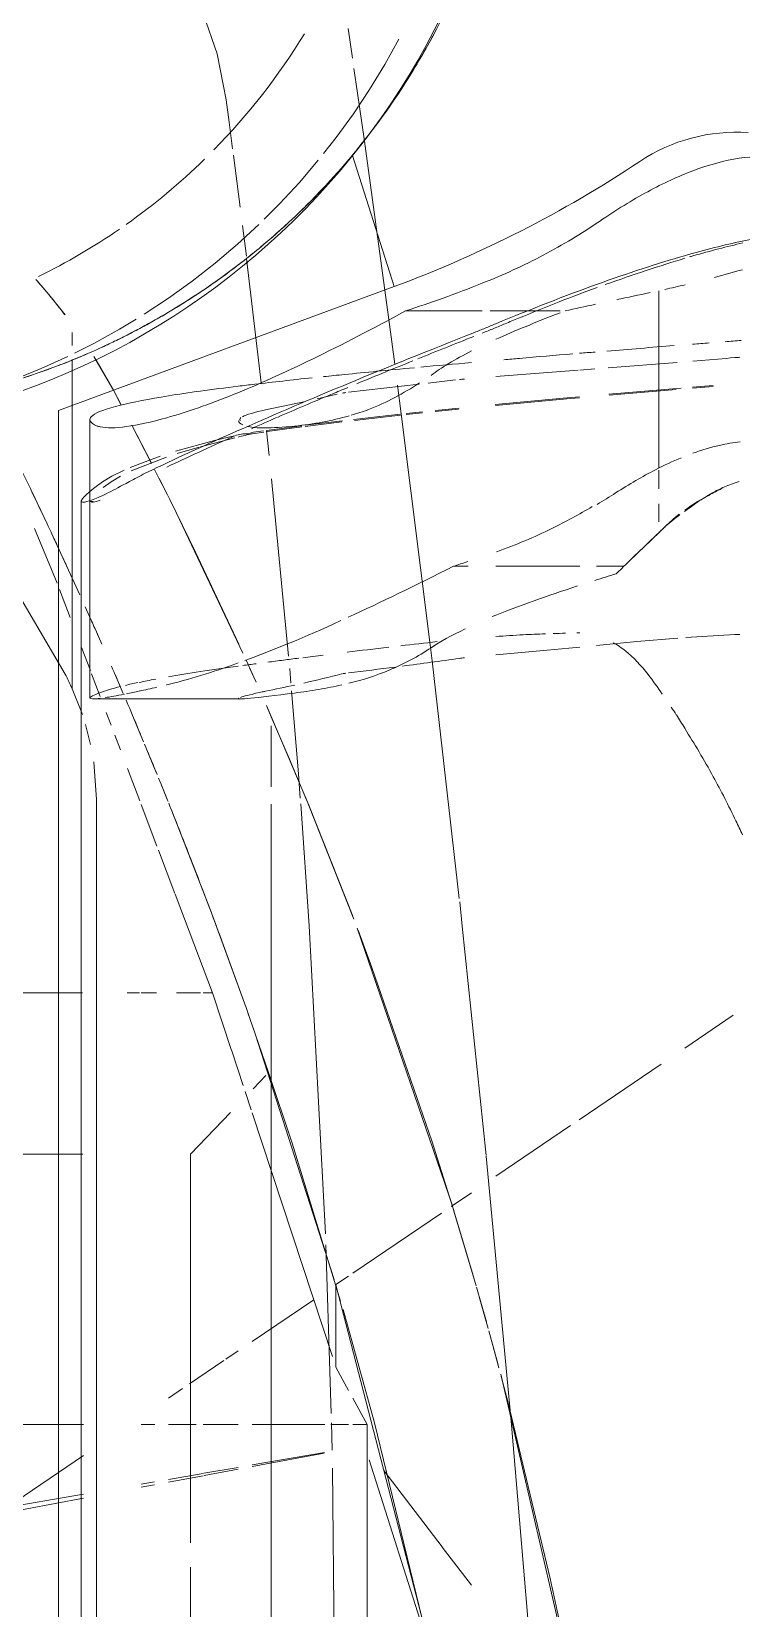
# Model space of a CAD drawing. Header units: inches. Extents: x -1221 to 179, y -822 to 880.
# Drawn here: x 85.03 to 87.61, y 427.87 to 433.59 of the extents above; entities that cross this region are included whole.
import ezdxf

# ---------------------------------------------------------------- set-up
doc = ezdxf.new("R2010")
doc.units = ezdxf.units.IN
doc.header["$MEASUREMENT"] = 0
doc.layers.add('X1$0$I-FURN', color=30, linetype='Continuous', lineweight=9)

# ---------------------------------------------------------------- blocks, each defined once
blk = doc.blocks.new('X1$0$Allsteel Seating Acuity Work-Conference Chair1 - Fully Adj_ Arms_ Mesh Back-V37-FIRST FLOOR POWER _ SIGNAL')
at = {"layer": 'X1$0$I-FURN', "lineweight": 13}
for p, q in [((-8.6135, 6.6668), (-8.6122, 6.651)), ((-8.6122, 6.651), (-8.6109, 6.6352)), ((-7.5977, 6.4893), (-7.6082, 6.6668)), ((-6.226, 6.6616), (-6.107, 6.486)), ((-6.107, 6.486), (-6.226, 6.6616)), ((-8.6109, 6.6352), (-8.601, 6.5146)), ((-8.506, 6.5131), (-8.512, 6.5891)), ((-8.5091, 6.589), (-8.503, 6.5133)), ((-8.4991, 6.4282), (-8.5027, 6.4729)), ((-8.5963, 6.4577), (-8.5763, 6.2076)), ((-8.4805, 6.2105), (-8.4991, 6.4282)), ((-8.4982, 6.4546), (-8.4774, 6.2109)), ((-7.5824, 6.312), (-7.5955, 6.4599)), ((-8.8562, 6.3911), (-8.2117, 6.3911)), ((-8.2045, 6.3911), (-8.1367, 6.3911)), ((-8.0833, 6.3911), (-8.0177, 6.3911)), ((-6.0482, 6.3993), (-5.8471, 6.1026)), ((-5.8471, 6.1026), (-6.0482, 6.3993)), ((-7.5681, 6.1655), (-7.5824, 6.312)), ((-7.8562, 6.1654), (-7.8562, 6.2648)), ((-8.5725, 6.1591), (-8.5682, 6.1045)), ((-8.5677, 6.0989), (-8.5446, 5.8003)), ((-8.4658, 6.0443), (-8.4711, 6.1029)), ((-7.8562, 5.8003), (-7.8562, 6.1045)), ((-5.8259, 6.0713), (-5.6422, 5.8003)), ((-5.6422, 5.8003), (-5.8259, 6.0713)), ((-8.7834, 5.9204), (-8.7834, 6.0333)), ((-8.4429, 5.7977), (-8.4658, 6.0443)), ((-4.9231, 5.8174), (-3.8596, 6.0641)), ((-4.1813, 5.9971), (-4.8193, 5.8447)), ((-8.7834, 5.7791), (-8.7834, 5.9204)), ((-4.8193, 5.8447), (-4.9147, 5.8197)), ((-5.0803, 5.7747), (-4.9572, 5.8083)), ((-4.9461, 5.8113), (-5.0589, 5.7806)), ((-8.7834, 5.4725), (-8.7834, 5.7506)), ((-5.2437, 5.7286), (-5.5155, 5.6479)), ((-5.2391, 5.7299), (-5.1133, 5.7656)), ((-5.0893, 5.7722), (-5.2045, 5.7398)), ((-7.8562, 5.6458), (-7.8562, 5.6994)), ((-5.5818, 5.7113), (-5.532, 5.6379)), ((-5.532, 5.6379), (-5.5818, 5.7113)), ((-4.1571, 5.7113), (-4.2958, 5.6055)), ((-8.5326, 5.6535), (-8.5208, 5.5542)), ((-8.4214, 5.5796), (-8.4302, 5.6663)), ((-8.4265, 5.6646), (-8.4178, 5.5798)), ((-6.5424, 5.2969), (-5.5338, 5.6423)), ((-5.518, 5.6471), (-5.5936, 5.6238)), ((-5.5083, 5.6029), (-5.2901, 5.2809)), ((-5.2901, 5.2809), (-5.5083, 5.6029)), ((-4.2962, 5.6051), (-4.5734, 5.3935)), ((-8.5171, 5.5222), (-8.4878, 5.2655)), ((-8.4104, 5.474), (-8.4167, 5.5339)), ((-8.4131, 5.5341), (-8.4067, 5.4749)), ((-5.247, 5.2195), (-4.0171, 5.5373)), ((-4.0357, 5.5331), (-4.7472, 5.3591)), ((-3.9545, 5.5491), (-4.6123, 5.3407)), ((-8.3891, 5.2833), (-8.4081, 5.4531)), ((-8.4044, 5.4535), (-8.3856, 5.2875)), ((-9.3469, 5.2796), (-8.8719, 5.4314)), ((-8.8719, 5.4314), (-8.421, 4.2125)), ((-6.4, 5.35), (-6.5346, 5.2998)), ((-4.7472, 5.3591), (-5.1575, 5.2456)), ((-4.7405, 5.3332), (-4.8364, 5.2809)), ((-4.7405, 5.2809), (-4.7405, 5.3332)), ((4.7405, 5.3332), (-4.7405, 5.3332)), ((-6.5753, 5.2844), (-6.9938, 5.1186)), ((-8.4804, 5.224), (-8.4641, 5.152)), ((-8.3678, 5.108), (-8.3844, 5.2431)), ((-8.3801, 5.2407), (-8.3635, 5.1082)), ((-6.1591, 4.9266), (-5.2673, 5.2135)), ((-5.188, 5.2367), (-5.7616, 5.0605)), ((-5.2796, 5.2655), (-5.2484, 5.2195)), ((-5.2484, 5.2195), (-5.2796, 5.2655)), ((-5.247, 5.2195), (-4.9491, 5.2195)), ((-4.8646, 5.2655), (-4.9491, 5.2195)), ((-4.7405, 5.2013), (-4.7405, 5.2655)), ((-4.988, 5.2067), (-5.8716, 4.9154)), ((-4.7405, 4.9154), (-4.7405, 5.1798)), ((-4.6388, 5.1775), (-4.5936, 4.9154)), ((-4.6367, 5.1774), (-4.5877, 4.9154)), ((-8.3493, 4.9678), (-8.3663, 5.0956)), ((-8.3619, 5.0954), (-8.3449, 4.9702)), ((-7.0021, 5.1152), (-7.1478, 5.0543)), ((-5.1937, 5.1389), (-5.0423, 4.9154)), ((-5.0423, 4.9154), (-5.1937, 5.1389)), ((-7.1478, 5.0543), (-7.309, 4.985)), ((-5.7616, 5.0605), (-6.0179, 4.9753)), ((-7.309, 4.985), (-7.3443, 4.9696)), ((-7.0554, 4.985), (-7.277, 4.985)), ((6.9923, 4.985), (-6.9923, 4.985)), ((-8.3412, 4.9103), (-8.3477, 4.9562)), ((-8.3432, 4.9582), (-8.3371, 4.9154)), ((-7.4871, 4.9062), (-7.435, 4.9295)), ((-6.2355, 4.8999), (-6.1691, 4.9232)), ((-6.0179, 4.9753), (-6.1904, 4.9157)), ((-6.0071, 4.965), (-5.959, 4.9189)), ((-8.3371, 4.8822), (-8.3371, 4.9154)), ((-8.0715, 4.6298), (-7.5412, 4.8817)), ((-7.4645, 4.9163), (-7.5152, 4.8935)), ((-7.3749, 4.3376), (-7.3749, 4.8751)), ((-6.2836, 4.8828), (-6.4959, 4.8057)), ((-6.1998, 4.9124), (-6.2574, 4.8921)), ((-5.9711, 4.8826), (-6.0969, 4.8412)), ((-5.8831, 4.9116), (-5.9495, 4.8897)), ((-8.3122, 4.7786), (-8.326, 4.8349)), ((-8.3223, 4.8525), (-8.2902, 4.7282)), ((-6.0981, 4.8407), (-6.3078, 4.7717)), ((-5.8731, 4.8366), (-5.7215, 4.6913)), ((-5.0077, 4.8645), (-4.9776, 4.82)), ((-4.9776, 4.82), (-5.0077, 4.8645)), ((-4.9725, 4.8125), (-4.8885, 4.6886)), ((-4.8885, 4.6886), (-4.9725, 4.8125)), ((-4.7405, 4.7379), (-4.7405, 4.8645)), ((-4.5848, 4.8645), (-4.5634, 4.7405)), ((-4.5782, 4.8645), (-4.5553, 4.7418)), ((-8.2734, 4.6377), (-8.3122, 4.7786)), ((-6.3078, 4.7717), (-6.6661, 4.6359)), ((-6.3078, 4.7379), (-6.3078, 4.7717)), ((-8.289, 4.7238), (-8.265, 4.643)), ((-6.3078, 4.6414), (-6.3078, 4.7277)), ((-4.7405, 4.6117), (-4.7405, 4.7122)), ((-4.563, 4.7379), (-4.5412, 4.6117)), ((-4.5545, 4.7379), (-4.5309, 4.6117)), ((-4.3106, 4.6913), (-5.7215, 4.6913)), ((-4.8713, 4.6633), (-4.8364, 4.6117)), ((-4.8364, 4.6117), (-4.8713, 4.6633)), ((4.2231, 4.6913), (-4.2231, 4.6913)), ((-8.215, 4.4728), (-8.2555, 4.5813)), ((-8.2524, 4.6043), (-8.2026, 4.4767)), ((-8.2094, 4.5605), (-8.1546, 4.5882)), ((-8.1152, 4.608), (-8.1745, 4.5781)), ((-8.154, 4.5885), (-8.091, 4.6201)), ((-7.4255, 4.605), (-7.4257, 4.6058)), ((-7.4253, 4.6043), (-7.4255, 4.605)), ((-7.0616, 4.5864), (-7.0069, 4.6085)), ((-6.6679, 4.6352), (-6.826, 4.5753)), ((-8.3689, 4.4784), (-8.2302, 4.5499)), ((-8.2297, 4.5501), (-8.368, 4.4788)), ((-7.2108, 4.5251), (-7.1079, 4.5675)), ((-6.8398, 4.57), (-6.9908, 4.5129)), ((-6.3078, 4.5129), (-6.3078, 4.568)), ((-4.7405, 4.5129), (-4.7405, 4.5621)), ((-4.5325, 4.5613), (-4.5242, 4.5129)), ((-4.5215, 4.5612), (-4.5125, 4.5129)), ((-7.3144, 4.4816), (-7.2186, 4.5218)), ((-7.005, 4.5075), (-7.1218, 4.4632)), ((-6.3078, 4.4622), (-6.3078, 4.5065)), ((-8.6174, 4.3411), (-8.4949, 4.4119)), ((-8.4949, 4.4119), (-8.6044, 4.3492)), ((-8.4414, 4.4403), (-8.4949, 4.4119)), ((-8.4949, 4.4119), (-8.4422, 4.4399)), ((-8.1834, 4.4066), (-8.2054, 4.4512)), ((-7.4678, 4.4161), (-7.3942, 4.4477)), ((-7.1897, 4.4375), (-7.2431, 4.4173)), ((-7.6377, 4.3416), (-7.5736, 4.3699)), ((-7.3837, 4.364), (-7.4655, 4.333)), ((-7.2798, 4.4033), (-7.3258, 4.3859)), ((-8.3885, 4.3266), (-7.3777, 4.3266)), ((-8.0921, 4.2954), (8.0921, 4.2954)), ((-7.7089, 4.3097), (-7.6491, 4.3365)), ((-7.4778, 4.3283), (-7.561, 4.2968)), ((-7.4113, 4.2621), (-7.3179, 4.2993)), ((-7.2816, 4.3108), (-7.2091, 4.3292)), ((-7.1467, 4.3404), (-7.0092, 4.3503)), ((-7.0092, 4.3503), (7.0092, 4.3503)), ((-6.3078, -7.0705), (-6.3078, 4.2997)), ((-5.7215, 4.301), (-5.7215, 3.6913)), ((-4.7405, -10.3247), (-4.7405, 4.3033)), ((-4.6275, 4.3036), (-4.4405, 4.0276)), ((-4.4405, 4.0276), (-4.6275, 4.3036)), ((-4.4881, 4.3039), (-4.0932, 2.0147)), ((-4.4734, 4.3039), (-4.2743, 3.2386)), ((-8.7692, 4.2364), (-8.8431, 4.1775)), ((-8.6572, 4.2621), (-8.7042, 4.2621)), ((-7.4113, 4.2621), (-8.6068, 4.2621)), ((-7.9311, 4.2083), (-7.7526, 4.2901)), ((-7.6707, 4.2552), (-7.7721, 4.2168)), ((-8.421, 4.2125), (8.421, 4.2125)), ((-7.7947, 4.2083), (-7.9927, 4.1258)), ((-8.8431, 4.1775), (-8.8939, 4.1337))]:
    blk.add_line(p, q, dxfattribs=at)
at = {"layer": 'X1$0$I-FURN'}
for p, q in [((-3.8846, 5.929), (-4.7528, 5.8558)), ((-4.7528, 5.8558), (-5.7143, 5.7652)), ((-6.6497, 5.6673), (-7.5125, 5.5684)), ((-7.5713, 5.5613), (-8.409, 5.4567)), ((-7.5125, 5.5684), (-7.5713, 5.5613)), ((-8.409, 5.4567), (-8.513, 5.4432)), ((-8.7518, 5.4116), (-9.4072, 5.3215)), ((-8.5892, 5.4332), (-8.7518, 5.4116)), ((-9.7007, 5.2796), (-9.808, 5.2641)), ((-9.5733, 5.2979), (-9.663, 5.285)), ((-9.4072, 5.3215), (-9.5733, 5.2979)), ((-4.5819, 5.2068), (-3.7101, 5.2161)), ((-6.5508, 5.1229), (-5.4333, 5.1814)), ((-5.3931, 5.183), (-4.7811, 5.2023)), ((-4.7471, 5.2032), (-4.6475, 5.2055)), ((-6.9935, 5.0918), (-6.5508, 5.1229)), ((-8.1739, 4.9861), (-7.5299, 5.0479)), ((-7.4844, 5.0519), (-7.4315, 5.0564)), ((-7.4038, 5.0588), (-7.1032, 5.0834)), ((-7.1032, 5.0834), (-7.0137, 5.0903)), ((-8.973, 4.8956), (-8.5222, 4.9486)), ((-8.3477, 4.9678), (-8.2587, 4.9773)), ((-9.3484, 4.8477), (-9.1601, 4.8722)), ((-9.0936, 4.8806), (-8.982, 4.8945)), ((-9.5499, 4.8209), (-9.4682, 4.8318)), ((-9.4682, 4.8318), (-9.3719, 4.8446))]:
    blk.add_line(p, q, dxfattribs=at)
at = {"layer": 'X1$0$I-FURN', "lineweight": 13, "flags": 128}
for points in [[(-8.4679, 6.1036), (-8.465, 6.0713), (-8.4396, 5.7981)], [(-7.534, 5.8003), (-7.5523, 5.999), (-7.5622, 6.1045)], [(-5.5317, 5.6429), (-5.4196, 5.6769), (-5.2818, 5.7176)], [(-5.5936, 5.6238), (-5.77, 5.5678), (-6.4, 5.35)], [(-7.3502, 4.967), (-6.9886, 5.1207), (-6.5855, 5.2805)], [(-7.5728, 4.8674), (-7.9076, 4.7101), (-8.098, 4.6166)], [(-6.9745, 4.6215), (-6.6079, 4.7639), (-6.2566, 4.8924)], [(-8.183, 4.4375), (-8.1628, 4.4033), (-8.1426, 4.3754)], [(-8.1426, 4.344), (-8.163, 4.3721), (-8.1834, 4.4066)], [(-8.4292, 3.5233), (-8.2507, 3.7045), (-7.8936, 3.9847), (-7.4644, 4.2372)]]:
    blk.add_lwpolyline(points, dxfattribs=at)
at = {"layer": 'X1$0$I-FURN', "flags": 128}
for points in [[(-5.7174, 5.7649), (-6.5496, 5.6782), (-6.638, 5.6686)], [(-9.3539, 5.1745), (-9.4129, 5.2209), (-9.4987, 5.2829), (-9.5868, 5.3415), (-9.6772, 5.3965), (-9.7698, 5.4478)], [(-9.1164, 4.9597), (-9.1716, 5.015), (-9.2493, 5.0868), (-9.3298, 5.1555)], [(-8.7711, 4.5242), (-8.8295, 4.6124), (-8.8913, 4.6983), (-8.9566, 4.7816), (-9.0251, 4.8622), (-9.0968, 4.9401)], [(-8.888, 4.781), (-8.9234, 4.8299), (-8.9598, 4.8778)], [(-9.8587, 4.7393), (-9.7169, 4.7882), (-9.5499, 4.8209)], [(-8.6299, 4.2707), (-8.6651, 4.341), (-8.7163, 4.4337), (-8.7529, 4.4942)], [(-8.5417, 4.0698), (-8.5742, 4.15), (-8.6177, 4.2464)]]:
    blk.add_lwpolyline(points, dxfattribs=at)
at = {"layer": 'X1$0$I-FURN', "lineweight": 13}
for centre, radius, start, end in [((-8.8012, 6.6723), 0.6306, 176.1136, 213.7004), ((-12.891, 3.9447), 4.2853, 20.2996, 33.7004), ((-11.049, 3.1641), 2.7152, 1.9696, 86.8437), ((0.1845, -13.2645), 19.2655, 115.20427, 115.5537)]:
    blk.add_arc(centre, radius, start, end, dxfattribs=at)
at = {"layer": 'X1$0$I-FURN'}
for centre, radius, start, end in [((-11.0072, 3.2854), 2.5937, 57.2465, 61.7992), ((-11.0072, 3.2854), 2.5937, 50.1752, 57.2465), ((-11.0064, 3.1089), 2.338, 45.5002, 58.6252), ((-11.0064, 3.1089), 2.338, 45.5002, 58.6252), ((-11.0064, 3.1089), 2.338, 35.2529, 44.3183), ((-11.0064, 3.1089), 2.338, 35.2529, 44.3183), ((-11.0064, 3.1089), 2.338, 26.1899, 34.5157), ((-11.0064, 3.1089), 2.338, 26.1899, 34.5157)]:
    blk.add_arc(centre, radius, start, end, dxfattribs=at)
at = {"layer": 'X1$0$I-FURN', "lineweight": 13}
for centre, major_axis, ratio, start_param, end_param in [((-210.1203, 2.3535), (202.8302, 0), 0.34202, 0.044812, 0.047789), ((-210.1203, 2.3535), (202.8302, 0), 0.34202, 0.041989, 0.04442), ((-192.0226, 3.8451), (184.7325, 0), 0.173648, 0.039241, 0.043546), ((-426.596, 2.3458), (418.444, 0), 0.173648, 0.036034, 0.037963), ((-192.0226, 3.8451), (184.7325, 0), 0.173648, 0.034891, 0.038215), ((-7.9574, 17.7878), (0, 13.6747), 0.082263, 2.797323, 2.80293), ((-7.9574, 17.788), (0, 13.7062), 0.082263, 2.798145, 2.803341), ((-7.9574, 17.7878), (0, 13.6747), 0.082263, 2.80293, 2.808536), ((-7.9574, 17.788), (0, 13.7062), 0.082263, 2.803341, 2.808536), ((0.1834, -13.2795), (0, 19.2804), 0.9995, 0.395837, 0.402771), ((0.1834, -13.2795), (0, 19.2804), 0.9995, 0.405459, 0.409719)]:
    blk.add_ellipse(centre, major_axis=major_axis, ratio=ratio, start_param=start_param, end_param=end_param, dxfattribs=at)
for points in [[(-9.0644, 6.8703), (-9.0591, 6.8173), (-9.0404, 6.6999), (-9.0052, 6.5601), (-8.9835, 6.4847)], [(-9.3383, 6.8307), (-9.3453, 6.785), (-9.3444, 6.6865), (-9.314, 6.5742), (-9.2915, 6.5146)], [(-8.9827, 6.5146), (-9.0014, 6.5792), (-9.017, 6.6399), (-9.0297, 6.6964)], [(-8.9049, 6.593), (-8.914, 6.6274), (-8.9232, 6.6617), (-8.9328, 6.6953)], [(-8.6714, 6.6325), (-8.6728, 6.6513), (-8.6742, 6.6704), (-8.6756, 6.6896)], [(-8.6148, 6.6851), (-8.6146, 6.6818), (-8.6141, 6.6754), (-8.6137, 6.6696), (-8.6135, 6.6668)], [(-7.6082, 6.6668), (-7.6084, 6.6696), (-7.6086, 6.6754), (-7.6088, 6.6818), (-7.6089, 6.6851)], [(-6.9315, 6.6711), (-6.9868, 6.6444), (-7.0414, 6.6174), (-7.092, 6.5889)], [(-6.8807, 6.695), (-6.8978, 6.6871), (-6.9149, 6.6792), (-6.9318, 6.6712)], [(-8.0599, 6.4854), (-8.0801, 6.5138), (-8.1009, 6.5472), (-8.1222, 6.5857)], [(-7.092, 6.5889), (-7.1536, 6.5554), (-7.2114, 6.5205), (-7.2681, 6.4852)], [(-8.6623, 6.5138), (-8.6638, 6.5338), (-8.6654, 6.554), (-8.667, 6.5744)], [(-9.2915, 6.5146), (-9.2717, 6.4621), (-9.2213, 6.3531), (-9.1495, 6.2363), (-9.1082, 6.176)], [(-8.9835, 6.4847), (-8.955, 6.3861), (-8.8853, 6.1731), (-8.7903, 5.9295), (-8.7365, 5.8003)], [(-8.9793, 6.5032), (-8.9805, 6.507), (-8.9816, 6.5108), (-8.9827, 6.5146)], [(-8.8784, 6.1971), (-8.9155, 6.2998), (-8.9466, 6.3951), (-8.9741, 6.4861)], [(-8.8611, 6.4131), (-8.8666, 6.4379), (-8.8721, 6.4626), (-8.8777, 6.4872)], [(-7.2689, 6.4855), (-7.285, 6.4754), (-7.3009, 6.4652), (-7.3166, 6.4549)], [(-8.6374, 6.2032), (-8.6439, 6.283), (-8.6505, 6.3644), (-8.657, 6.4472)], [(-8.0013, 6.4157), (-8.0154, 6.4293), (-8.0299, 6.4458), (-8.0448, 6.465)], [(-8.0435, 6.4675), (-8.0303, 6.4502), (-8.0162, 6.433), (-8.0013, 6.4157)], [(-8.0013, 6.4157), (-7.9974, 6.4116), (-7.9895, 6.4035), (-7.9817, 6.3952), (-7.9778, 6.3911)], [(-7.8562, 6.2648), (-7.876, 6.2853), (-7.9201, 6.3309), (-7.9728, 6.3859), (-8.0013, 6.4157)], [(-7.3171, 6.4546), (-7.3263, 6.4486), (-7.3354, 6.4426), (-7.3445, 6.4365)], [(-8.824, 6.2387), (-8.8324, 6.2777), (-8.841, 6.3187), (-8.8497, 6.3602)], [(-7.9778, 6.3911), (-7.959, 6.3715), (-7.9404, 6.3521), (-7.922, 6.333)], [(-7.3919, 6.404), (-7.4163, 6.387), (-7.44, 6.3698), (-7.4631, 6.3524)], [(-7.9024, 6.3127), (-7.8868, 6.2964), (-7.8714, 6.2805), (-7.856, 6.2647)], [(-7.829, 6.2368), (-7.8335, 6.2414), (-7.8425, 6.2507), (-7.8516, 6.2601), (-7.8562, 6.2648)], [(-8.0808, 6.1677), (-8.0942, 6.1904), (-8.108, 6.2127), (-8.1222, 6.2347)], [(-7.829, 6.2368), (-7.8209, 6.2103), (-7.8128, 6.1844), (-7.8049, 6.1592)], [(-9.1082, 6.176), (-9.0637, 6.1107), (-8.9817, 5.9746), (-8.9139, 5.8272), (-8.8835, 5.7506)], [(-8.7565, 5.8826), (-8.7974, 5.9819), (-8.8366, 6.0795), (-8.8681, 6.1678)], [(-8.7834, 6.0509), (-8.7912, 6.0864), (-8.7993, 6.1235), (-8.8076, 6.162)], [(-8.6292, 6.1034), (-8.6307, 6.1222), (-8.6323, 6.1411), (-8.6339, 6.1603)], [(-8.6109, 5.886), (-8.6163, 5.9494), (-8.6217, 6.0139), (-8.6272, 6.0794)], [(-7.6141, 6.1045), (-7.6142, 6.1011), (-7.6142, 6.0976), (-7.6142, 6.0942)], [(-8.68, 5.8002), (-8.7105, 5.8674), (-8.7429, 5.9464), (-8.7764, 6.0329)], [(-7.6132, 6.0526), (-7.6128, 6.0375), (-7.6124, 6.0224), (-7.612, 6.0074)], [(-3.9137, 6.0533), (-4.0035, 6.0352), (-4.0927, 6.0165), (-4.1813, 5.9971)], [(-8.7365, 5.8342), (-8.7433, 5.8504), (-8.75, 5.8666), (-8.7565, 5.8826)], [(-8.606, 5.8293), (-8.6076, 5.8481), (-8.6092, 5.867), (-8.6109, 5.886)], [(-8.7195, 5.7927), (-8.7251, 5.8066), (-8.7308, 5.8204), (-8.7365, 5.8342)], [(-8.7365, 5.8003), (-8.7311, 5.7874), (-8.7205, 5.7614), (-8.71, 5.7351), (-8.7048, 5.7219)], [(-8.7027, 5.7506), (-8.7082, 5.7647), (-8.7138, 5.7788), (-8.7195, 5.7927)], [(-8.8835, 5.7506), (-8.8643, 5.7023), (-8.8284, 5.6076), (-8.7975, 5.5168), (-8.7834, 5.4725)], [(-8.7048, 5.7219), (-8.6396, 5.5578), (-8.5166, 5.2533), (-8.3526, 4.87), (-8.2595, 4.6649), (-8.2168, 4.5753)], [(-8.6092, 5.5169), (-8.6356, 5.5822), (-8.6628, 5.6503), (-8.6903, 5.7196)], [(-8.5492, 5.5654), (-8.5769, 5.6013), (-8.6064, 5.6504), (-8.6377, 5.712)], [(-8.5791, 5.5274), (-8.5846, 5.5869), (-8.5902, 5.6482), (-8.5957, 5.7113)], [(-8.5359, 5.6859), (-8.5357, 5.6823), (-8.5351, 5.6756), (-8.5345, 5.67), (-8.5342, 5.6675)], [(-7.8562, 5.6458), (-7.8616, 5.663), (-7.8671, 5.6804), (-7.8728, 5.6978)], [(-7.6285, 5.6887), (-7.6045, 5.6379), (-7.5819, 5.5967), (-7.5606, 5.5654)], [(-7.5217, 5.6675), (-7.5221, 5.67), (-7.5227, 5.6756), (-7.5234, 5.6823), (-7.5237, 5.6859)], [(-7.671, 5.2636), (-7.7252, 5.3823), (-7.7869, 5.5098), (-7.8562, 5.6458)], [(-7.5824, 5.5869), (-7.5774, 5.542), (-7.5723, 5.498), (-7.5674, 5.4551)], [(-8.5616, 5.3999), (-8.5747, 5.4317), (-8.5881, 5.4649), (-8.6017, 5.4988)], [(-8.5639, 5.3667), (-8.5681, 5.4107), (-8.5725, 5.4571), (-8.5768, 5.5043)], [(-8.4251, 5.3376), (-8.4498, 5.404), (-8.4841, 5.4644), (-8.5214, 5.5229)], [(-8.7834, 5.4725), (-8.7181, 5.3531), (-8.6024, 5.1291), (-8.4715, 4.8391), (-8.4157, 4.6781), (-8.3954, 4.6058)], [(-8.5185, 5.2951), (-8.5327, 5.3293), (-8.5474, 5.3653), (-8.5624, 5.4023)], [(-7.5622, 5.4111), (-7.5562, 5.3598), (-7.5502, 5.3087), (-7.5444, 5.2604)], [(-8.4043, 5.2751), (-8.4106, 5.2964), (-8.417, 5.3175), (-8.4251, 5.3376)], [(-8.3651, 5.0697), (-8.3718, 5.139), (-8.3841, 5.2048), (-8.402, 5.267)], [(-8.4814, 5.206), (-8.4892, 5.2246), (-8.497, 5.2432), (-8.5049, 5.2623)], [(-8.4866, 5.2549), (-8.4863, 5.2524), (-8.4857, 5.2481), (-8.4852, 5.2449), (-8.4849, 5.2437)], [(-7.514, 4.8891), (-7.553, 4.9944), (-7.5973, 5.1055), (-7.6588, 5.2368)], [(-7.4667, 5.2484), (-7.467, 5.2503), (-7.4673, 5.2524), (-7.4676, 5.2549)], [(-7.4657, 5.2437), (-7.4661, 5.2449), (-7.4664, 5.2465), (-7.4667, 5.2484)], [(-8.3978, 5.0097), (-8.4247, 5.0719), (-8.4519, 5.1351), (-8.4808, 5.204)], [(-7.5337, 5.1738), (-7.5305, 5.148), (-7.5273, 5.1233), (-7.5242, 5.0994)], [(-8.5169, 4.9255), (-8.5247, 4.9919), (-8.5325, 5.0596), (-8.5404, 5.1337)], [(-8.3587, 4.9611), (-8.3587, 4.9905), (-8.3608, 5.0268), (-8.3651, 5.0697)], [(-7.5225, 5.0845), (-7.5201, 5.0657), (-7.5177, 5.0475), (-7.5153, 5.0297)], [(-7.3959, 5.0697), (-7.3864, 4.9974), (-7.3802, 4.944), (-7.3771, 4.9101)], [(-8.3556, 4.9127), (-8.3694, 4.9441), (-8.3832, 4.9757), (-8.3973, 5.008)], [(-7.5153, 5.0287), (-7.5128, 5.0092), (-7.5103, 4.9905), (-7.5078, 4.972)], [(-8.5097, 4.8645), (-8.5121, 4.8844), (-8.5145, 4.9048), (-8.5169, 4.9255)], [(-8.4236, 4.9636), (-8.4152, 4.9234), (-8.407, 4.8956), (-8.399, 4.8803)], [(-7.5022, 4.9297), (-7.5, 4.9133), (-7.4978, 4.8972), (-7.4957, 4.8812)], [(-7.4001, 4.9522), (-7.4009, 4.9559), (-7.4016, 4.9597), (-7.4024, 4.9636)], [(-7.3978, 4.9416), (-7.3985, 4.945), (-7.3993, 4.9486), (-7.4001, 4.9522)], [(-7.3802, 4.873), (-7.384, 4.8836), (-7.3898, 4.9065), (-7.3978, 4.9416)], [(-8.3958, 4.8748), (-8.392, 4.869), (-8.3882, 4.8694), (-8.3845, 4.8718)], [(-8.3844, 4.8661), (-8.3793, 4.8661), (-8.3743, 4.8714), (-8.3694, 4.8819)], [(-7.3749, 4.8751), (-7.3749, 4.867), (-7.3752, 4.8609), (-7.3776, 4.8672)], [(-7.3771, 4.9101), (-7.3756, 4.894), (-7.3743, 4.879), (-7.374, 4.8698)], [(-8.4409, 4.4375), (-8.452, 4.4823), (-8.4746, 4.5986), (-8.4979, 4.7674), (-8.5097, 4.8645)], [(-8.2161, 4.6058), (-8.2505, 4.6781), (-8.2874, 4.7588), (-8.3269, 4.8478)], [(-7.4257, 4.6058), (-7.4441, 4.6827), (-7.4705, 4.769), (-7.505, 4.8645)], [(-7.4934, 4.8645), (-7.48, 4.7674), (-7.4671, 4.683), (-7.4548, 4.6117)], [(-8.3954, 4.6058), (-8.3795, 4.5488), (-8.358, 4.4514), (-8.3573, 4.3875), (-8.3622, 4.3641)], [(-7.0016, 4.6106), (-7.0298, 4.5993), (-7.0582, 4.5877), (-7.0865, 4.5761)], [(-8.2168, 4.5753), (-8.2063, 4.5532), (-8.1859, 4.5116), (-8.1665, 4.475), (-8.1571, 4.4579)], [(-7.4465, 4.5654), (-7.4424, 4.5431), (-7.4384, 4.5241), (-7.4345, 4.506)], [(-7.4032, 4.5071), (-7.4073, 4.526), (-7.4121, 4.5473), (-7.4171, 4.569)], [(-7.0997, 4.5708), (-7.1263, 4.56), (-7.1529, 4.5491), (-7.1796, 4.538)], [(-7.4339, 4.5007), (-7.4305, 4.4843), (-7.4271, 4.4697), (-7.4238, 4.4555)], [(-7.3931, 4.4593), (-7.396, 4.4733), (-7.3995, 4.4898), (-7.4034, 4.5071)], [(-8.1571, 4.4579), (-8.1421, 4.4307), (-8.1169, 4.3827), (-8.1016, 4.3474), (-8.0964, 4.333)], [(-7.4195, 4.4375), (-7.4157, 4.4223), (-7.4083, 4.395), (-7.4012, 4.374), (-7.3978, 4.365)], [(-7.3792, 4.3815), (-7.3821, 4.4011), (-7.3855, 4.4225), (-7.3918, 4.4528)], [(-8.3622, 4.3641), (-8.3631, 4.36), (-8.3651, 4.3525), (-8.3678, 4.3463), (-8.3694, 4.3436)], [(-8.0884, 4.3328), (-8.0884, 4.3389), (-8.091, 4.3493), (-8.0963, 4.3641)], [(-7.6053, 4.3559), (-7.6228, 4.3482), (-7.6401, 4.3405), (-7.6573, 4.3328)], [(-7.3978, 4.365), (-7.3879, 4.3396), (-7.3812, 4.3268), (-7.3777, 4.3266)], [(-7.3777, 4.3266), (-7.3742, 4.3266), (-7.374, 4.3391), (-7.3769, 4.3641)], [(-8.3694, 4.3436), (-8.3756, 4.3323), (-8.382, 4.3266), (-8.3885, 4.3266)], [(-8.0964, 4.333), (-8.0868, 4.3062), (-8.0849, 4.2812), (-8.1176, 4.3136), (-8.1426, 4.344)], [(-8.0936, 4.3268), (-8.0901, 4.326), (-8.0903, 4.3311), (-8.0916, 4.3381)], [(-7.8557, 4.2431), (-7.868, 4.2374), (-7.8924, 4.2262), (-7.9125, 4.2168), (-7.9221, 4.2124)], [(-7.4644, 4.2372), (-7.4558, 4.2416), (-7.4383, 4.2501), (-7.4204, 4.2582), (-7.4113, 4.2621)], [(-8.8974, 4.1306), (-8.8564, 4.1673), (-8.8136, 4.2014), (-8.7704, 4.2347)], [(-8.3227, 4.021), (-8.2567, 4.0535), (-8.1253, 4.1172), (-7.9956, 4.1783), (-7.9311, 4.2083)], [(-7.9316, 4.208), (-7.9493, 4.1998), (-7.9652, 4.1924), (-7.9794, 4.1857)]]:
    blk.add_open_spline(points, degree=3, dxfattribs=at)
for points, knots in [([(-8.2661, 6.5146), (-8.2782, 6.5479), (-8.2958, 6.6067), (-8.3054, 6.662), (-8.308, 6.6863)], [0, 0, 0, 0, 0.5, 0.912513, 0.912513, 0.912513, 0.912513]), ([(-8.1222, 6.5857), (-8.1261, 6.5923), (-8.1336, 6.6062), (-8.1443, 6.6293), (-8.1526, 6.6506), (-8.1582, 6.6664), (-8.1613, 6.6758), (-8.1629, 6.6805), (-8.1636, 6.6829)], [0, 0, 0, 0, 0.05, 0.1, 0.15, 0.175, 0.1875, 0.2, 0.2, 0.2, 0.2]), ([(-8.1408, 6.6251), (-8.1336, 6.6098), (-8.1162, 6.5763), (-8.0886, 6.5294), (-8.065, 6.4979), (-8.0546, 6.4845)], [0.7602697, 0.7602697, 0.7602697, 0.7602697, 0.8125, 0.875, 0.9210478, 0.9210478, 0.9210478, 0.9210478]), ([(-8.1222, 6.2347), (-8.1542, 6.284), (-8.2014, 6.3649), (-8.2371, 6.4419), (-8.2498, 6.4724)], [0, 0, 0, 0, 0.5, 0.8415535, 0.8415535, 0.8415535, 0.8415535]), ([(-7.4631, 6.3524), (-7.497, 6.3264), (-7.5399, 6.2855), (-7.5698, 6.2415), (-7.5784, 6.2262)], [0, 0, 0, 0, 0.3333333, 0.5069658, 0.5069658, 0.5069658, 0.5069658]), ([(-7.9085, 5.8021), (-7.9339, 5.8716), (-7.9831, 5.9922), (-8.045, 6.1022), (-8.0728, 6.15)], [0.0982021, 0.0982021, 0.0982021, 0.0982021, 0.5, 0.8140486, 0.8140486, 0.8140486, 0.8140486]), ([(-7.7846, 6.096), (-7.7664, 6.0402), (-7.7291, 5.9319), (-7.6918, 5.8317), (-7.6733, 5.7869)], [0.148359, 0.148359, 0.148359, 0.148359, 0.3333333, 0.5390759, 0.5390759, 0.5390759, 0.5390759]), ([(-7.6109, 5.9797), (-7.6099, 5.9527), (-7.6074, 5.892), (-7.6034, 5.8328), (-7.601, 5.8)], [0.2917383, 0.2917383, 0.2917383, 0.2917383, 0.5, 0.7633142, 0.7633142, 0.7633142, 0.7633142]), ([(-7.5606, 5.5654), (-7.5287, 5.5176), (-7.4781, 5.4231), (-7.4437, 5.3177), (-7.4312, 5.2667)], [0, 0, 0, 0, 0.5, 0.9287042, 0.9287042, 0.9287042, 0.9287042]), ([(-8.5445, 5.175), (-8.5471, 5.1997), (-8.5535, 5.2614), (-8.56, 5.3288), (-8.5639, 5.3702)], [0.409794, 0.409794, 0.409794, 0.409794, 0.5, 0.6342506, 0.6342506, 0.6342506, 0.6342506]), ([(-7.4252, 5.2407), (-7.4193, 5.2135), (-7.4084, 5.1578), (-7.3997, 5.0995), (-7.3959, 5.0697)], [0.0021815, 0.0021815, 0.0021815, 0.0021815, 0.5, 1, 1, 1, 1]), ([(-8.364, 4.8984), (-8.361, 4.9115), (-8.3582, 4.9292), (-8.359, 4.958), (-8.3592, 4.9625)], [0.1656065, 0.1656065, 0.1656065, 0.1656065, 0.5, 0.559701, 0.559701, 0.559701, 0.559701]), ([(-6.4959, 4.8057), (-6.608, 4.7643), (-6.774, 4.7011), (-6.9421, 4.6345), (-6.9959, 4.6129)], [0, 0, 0, 0, 0.5, 0.73452, 0.73452, 0.73452, 0.73452]), ([(-8.3885, 4.3266), (-8.3936, 4.3266), (-8.4105, 4.3379), (-8.4282, 4.3862), (-8.4409, 4.4375)], [0.2808681, 0.2808681, 0.2808681, 0.2808681, 0.5, 1, 1, 1, 1])]:
    blk.add_open_spline(points, degree=3, knots=knots, dxfattribs=at)
at = {"layer": 'X1$0$I-FURN'}
for points in [[(-10.8643, 5.8752), (-10.6802, 5.8651), (-10.3144, 5.8054), (-9.7971, 5.6018), (-9.4894, 5.3967), (-9.3482, 5.2792)], [(-8.9598, 4.8778), (-8.9655, 4.8852), (-8.9714, 4.8927), (-8.9774, 4.9002)], [(-8.86, 4.7405), (-8.8693, 4.7543), (-8.8787, 4.7678), (-8.888, 4.781)]]:
    blk.add_open_spline(points, degree=3, dxfattribs=at)
for points, knots in [([(-9.3482, 5.2792), (-9.2641, 5.2093), (-9.147, 5.0983), (-9.0086, 4.9411), (-8.8826, 4.7793), (-8.7755, 4.6134), (-8.6858, 4.4454), (-8.6087, 4.2799), (-8.5656, 4.1641), (-8.5415, 4.0903)], [0, 0, 0, 0, 0.2, 0.3, 0.4, 0.6, 0.7, 0.8, 1, 1, 1, 1]), ([(-8.9774, 4.9002), (-8.9941, 4.9213), (-9.0362, 4.9726), (-9.143, 5.0927), (-9.2432, 5.1893), (-9.315, 5.2511)], [0.066015, 0.066015, 0.066015, 0.066015, 0.25, 0.5, 1, 1, 1, 1]), ([(-8.6453, 4.3573), (-8.6482, 4.3639), (-8.6553, 4.3793), (-8.6666, 4.4033), (-8.6792, 4.4294), (-8.6966, 4.4643), (-8.7191, 4.5076), (-8.7423, 4.5498), (-8.761, 4.5826), (-8.775, 4.6065), (-8.789, 4.6298), (-8.8077, 4.6603), (-8.8314, 4.6978), (-8.8504, 4.7259), (-8.86, 4.74)], [0.6831281, 0.6831281, 0.6831281, 0.6831281, 0.6964286, 0.7142857, 0.7321429, 0.75, 0.7857143, 0.8214286, 0.8392857, 0.8571429, 0.875, 0.8928571, 0.9285714, 0.9647149, 0.9647149, 0.9647149, 0.9647149]), ([(-8.6039, 4.2611), (-8.6088, 4.2731), (-8.6165, 4.2917), (-8.6244, 4.3102), (-8.6272, 4.3167)], [0.61903453, 0.61903453, 0.61903453, 0.61903453, 0.64285714, 0.6559137, 0.6559137, 0.6559137, 0.6559137]), ([(-8.5568, 4.1359), (-8.563, 4.1536), (-8.5758, 4.1894), (-8.5918, 4.2311), (-8.6015, 4.2551), (-8.6039, 4.2611)], [0.53635575, 0.53635575, 0.53635575, 0.53635575, 0.57142857, 0.60714286, 0.61903453, 0.61903453, 0.61903453, 0.61903453]), ([(-8.539, 4.0829), (-8.5447, 4.1002), (-8.5506, 4.1179), (-8.5567, 4.1356), (-8.5568, 4.1359)], [0.50142292, 0.50142292, 0.50142292, 0.50142292, 0.53571429, 0.53635575, 0.53635575, 0.53635575, 0.53635575])]:
    blk.add_open_spline(points, degree=3, knots=knots, dxfattribs=at)
blk = doc.blocks.new('X1')
at = {"layer": 'X1$0$I-FURN', "rotation": 269.9999999999997}
blk.add_blockref('X1$0$Allsteel Seating Acuity Work-Conference Chair1 - Fully Adj_ Arms_ Mesh Back-V37-FIRST FLOOR POWER _ SIGNAL', (80.9146, 423.7943), dxfattribs=at)

msp = doc.modelspace()

# ---------------------------------------------------------------- block references
at = {"color": 253}
msp.add_blockref('X1', (0, 0), dxfattribs=at)

doc.saveas('drawing.dxf')
